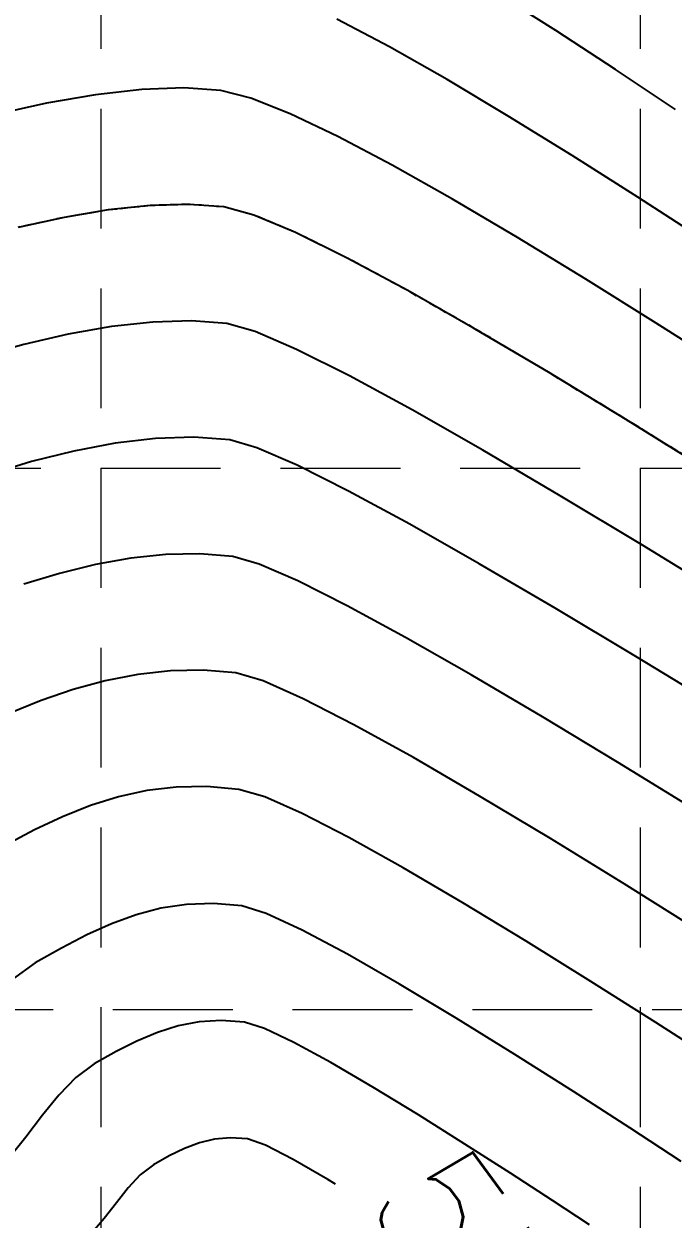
# Model space of a CAD drawing. Header units: inches. Extents: x 2547543 to 2548696, y 7125653 to 7126375.
# Drawn here: x 2548387.02 to 2548408.69, y 7125791.3 to 7125831.21 of the extents above; entities that cross this region are included whole.
import ezdxf

# ---------------------------------------------------------------- set-up
doc = ezdxf.new("R2010")
doc.units = ezdxf.units.IN
doc.header["$MEASUREMENT"] = 0
doc.linetypes.add('DASHED2', pattern=[0.375, 0.25, -0.125])
doc.linetypes.add('HIDDEN', pattern=[0.375, 0.25, -0.125])
for name, color, linetype in [('CONT-MJR', 6, 'Continuous'), ('CONT-MNR', 14, 'Continuous'), ('GRID', 254, 'HIDDEN'), ('V-100YR-LINE', 2, 'DASHED2')]:
    doc.layers.add(name, color=color, linetype=linetype)
doc.styles.add('L80', font='simplex', dxfattribs={"height": 3.2})

msp = doc.modelspace()

# ---------------------------------------------------------------- linework, layer by layer
at = {"layer": 'CONT-MJR', "color": 35, "extrusion": (0.465724471607972, 0.8849297805732812, 0), "elevation": 7492711.449453527}
msp.add_lwpolyline([(1063519.255790711, 565.0000000000005), (1063521.245895699, 565.0000000000005)], dxfattribs=at)
at = {"layer": 'CONT-MJR', "color": 35, "extrusion": (0.4927123988557241, 0.8701922155557575, 0), "elevation": 7456470.072727937}
msp.add_lwpolyline([(1293385.640405287, 565), (1293387.848528929, 565)], dxfattribs=at)
at = {"layer": 'CONT-MJR', "color": 35}
for points, elevation in [([(2548403.186572799, 7125828.135597951), (2548401.140537417, 7125829.354341956)], 565), ([(2548405.3213061, 7125826.816435031), (2548403.186572799, 7125828.135597951)], 565), ([(2548396.160157732, 7125812.613785354), (2548394.86913538, 7125813.175689164)], 570), ([(2548401.943071692, 7125809.474575673), (2548399.752630782, 7125810.724693996)], 570), ([(2548409.425153217, 7125804.964345491), (2548406.834837804, 7125806.555866808)], 570), ([(2548392.87395969, 7125793.846548675), (2548392.374114509, 7125793.656587311)], 575), ([(2548395.079614245, 7125793.770811251), (2548394.482437703, 7125793.982891345)], 575), ([(2548397.163859448, 7125792.626942992), (2548396.008890844, 7125793.293318987)], 575)]:
    msp.add_lwpolyline(points, dxfattribs=dict(at, elevation=elevation))
at = {"layer": 'CONT-MJR', "color": 35, "extrusion": (-0.536086046851713, -0.8441633434181463, 0), "elevation": -7381526.324455341}
msp.add_lwpolyline([(-1668783.380729498, 565), (-1668785.972154231, 565)], dxfattribs=at)
at = {"layer": 'CONT-MJR', "color": 35, "extrusion": (0.5439041504395272, 0.8391473500730705, 0), "elevation": 7365706.945422772}
msp.add_lwpolyline([(1737273.989991284, 565.0000000000009), (1737276.617173236, 565.0000000000009)], dxfattribs=at)
at = {"layer": 'CONT-MJR', "color": 35, "extrusion": (0.1774047546213296, -0.9841379745938807, 0), "elevation": -6560686.933166511}
msp.add_lwpolyline([(3772121.123136146, 570), (3772119.918159625, 570)], dxfattribs=at)
at = {"layer": 'CONT-MJR', "color": 35, "extrusion": (0.1050656498954285, -0.9944652880880515, 0), "elevation": -6818625.735287122}
msp.add_lwpolyline([(3282965.365439833, 570), (3282964.191810783, 570)], dxfattribs=at)
at = {"layer": 'CONT-MJR', "color": 35, "extrusion": (0.02007228501181935, -0.9997985313924024, 0), "elevation": -7073225.822586908}
msp.add_lwpolyline([(2690910.830078697, 570.0000000000009), (2690909.692146359, 570.0000000000009)], dxfattribs=at)
at = {"layer": 'CONT-MJR', "color": 35, "extrusion": (-0.07958931272518317, -0.9968277390301361, 0), "elevation": -7306033.41742469}
msp.add_lwpolyline([(1973171.224551456, 570.0000000000009), (1973170.12348625, 570.0000000000009)], dxfattribs=at)
at = {"layer": 'CONT-MJR', "color": 35, "extrusion": (-0.2786954381493573, -0.9603795357850654, 0), "elevation": -7553711.17439072}
msp.add_lwpolyline([(461494.6562481239, 570), (461493.7397288277, 570)], dxfattribs=at)
at = {"layer": 'CONT-MJR', "color": 35, "extrusion": (0.2392805760074339, -0.9709504652378259, 0), "elevation": -6309031.518087591}
msp.add_lwpolyline([(4179428.551342376, 570.0000000000005), (4179427.321730229, 570.0000000000005)], dxfattribs=at)
at = {"layer": 'CONT-MJR', "color": 35, "extrusion": (0.2927213996844612, -0.9561977735629643, 0), "elevation": -6067718.633144882}
msp.add_lwpolyline([(4522641.045101203, 570), (4522639.799311493, 570)], dxfattribs=at)
at = {"layer": 'CONT-MJR', "color": 35, "extrusion": (-0.4501083446495021, -0.8929739515108406, 0), "elevation": -7510219.424617443}
msp.add_lwpolyline([(-931734.4870701176, 570), (-931736.3307223651, 570)], dxfattribs=at)
at = {"layer": 'CONT-MJR', "color": 35, "extrusion": (-0.4780579740680658, -0.8783282834054341, 0), "elevation": -7477083.924550742}
msp.add_lwpolyline([(-1168219.058480679, 570), (-1168221.274212149, 570)], dxfattribs=at)
at = {"layer": 'CONT-MJR', "color": 35, "extrusion": (-0.5078007128897453, -0.8614745707150424, 0), "elevation": -7432783.981528679}
msp.add_lwpolyline([(-1423104.89936942, 570), (-1423107.661188962, 570)], dxfattribs=at)
at = {"layer": 'CONT-MJR', "color": 35, "extrusion": (0.5166833919959753, 0.8561765427968306, 0), "elevation": 7417667.909250759}
msp.add_lwpolyline([(1499899.748501176, 570), (1499902.683093145, 570)], dxfattribs=at)
at = {"layer": 'CONT-MJR', "color": 35, "extrusion": (0.2365262095140941, -0.9716251088835112, 0), "elevation": -6320838.515203898}
msp.add_lwpolyline([(4161520.034748638, 575), (4161519.511942063, 575)], dxfattribs=at)
at = {"layer": 'CONT-MJR', "color": 35, "extrusion": (0.09079277274670039, -0.9958698069612142, 0), "elevation": -6864987.364359646}
msp.add_lwpolyline([(3184839.151249308, 575), (3184838.617902277, 575)], dxfattribs=at)
at = {"layer": 'CONT-MJR', "color": 35, "extrusion": (-0.06264670787244939, -0.9980357658885497, 0), "elevation": -7271445.77996402}
msp.add_lwpolyline([(2096981.305060415, 575), (2096980.734578042, 575)], dxfattribs=at)
at = {"layer": 'CONT-MJR', "color": 35, "extrusion": (-0.4570289970039355, -0.8894517951511351, 0), "elevation": -7502740.508530711}
msp.add_lwpolyline([(-990018.7568389978, 575.0000000000009), (-990019.801613546, 575.0000000000009)], dxfattribs=at)
at = {"layer": 'CONT-MJR', "color": 35, "extrusion": (0.4882177481099859, -0.872721851697558, 0), "elevation": -4974665.480156475}
msp.add_lwpolyline([(5702976.081087105, 575), (5702975.475249469, 575)], dxfattribs=at)
at = {"layer": 'CONT-MJR', "color": 35, "extrusion": (0.4386154872439053, -0.8986748323780921, 0), "elevation": -5286007.057033588}
msp.add_lwpolyline([(5415659.546324538, 575.0000000000009), (5415658.982423399, 575.0000000000009)], dxfattribs=at)
at = {"layer": 'CONT-MJR', "color": 35, "extrusion": (-0.6050013105634499, 0.7962244747660727, 0), "elevation": 4131950.779369568}
msp.add_lwpolyline([(-6340205.727547381, 575.0000000000009), (-6340205.175089147, 575.0000000000009)], dxfattribs=at)
at = {"layer": 'CONT-MJR', "color": 35, "extrusion": (0.7337587826457308, -0.6794100741748352, 0), "elevation": -2971431.197126564}
msp.add_lwpolyline([(6960015.484616603, 575), (6960014.891728698, 575)], dxfattribs=at)
at = {"layer": 'CONT-MJR', "color": 35, "extrusion": (0.5214604370341976, 0.8532754611543121, 0), "elevation": 7409152.288647635}
msp.add_lwpolyline([(1541333.874199669, 575.0000000000005), (1541334.172264243, 575.0000000000005)], dxfattribs=at)
at = {"layer": 'CONT-MJR', "color": 35, "extrusion": (0.7872842344371113, -0.6165902482254904, 0), "elevation": -2387386.40967757}
msp.add_lwpolyline([(7181336.698918185, 575.0000000000009), (7181336.064419163, 575.0000000000009)], dxfattribs=at)
at = {"layer": 'CONT-MJR', "color": 35, "extrusion": (0.7932213224448392, -0.6089334393994636, 0), "elevation": -2317695.567459267}
msp.add_lwpolyline([(7204129.981879847, 575.0000000000005), (7204129.316591287, 575.0000000000005)], dxfattribs=at)
at = {"layer": 'CONT-MJR', "color": 35, "extrusion": (0.7599004659946771, -0.6500394463269692, 0), "elevation": -2695522.9220565}
msp.add_lwpolyline([(7071445.971670741, 575), (7071445.28788818, 575)], dxfattribs=at)
at = {"layer": 'CONT-MNR', "color": 35}
for points, elevation in [([(2548404.766825682, 7125830.992295661), (2548402.801571433, 7125832.232247472)], 564), ([(2548406.766040802, 7125829.691408375), (2548404.766825682, 7125830.992295661)], 564), ([(2548392.352873718, 7125829.073379289), (2548390.948040863, 7125829.02086456)], 566), ([(2548393.594122046, 7125828.989700964), (2548392.352873718, 7125829.073379289)], 566), ([(2548394.593829431, 7125828.733255735), (2548393.594122046, 7125828.989700964)], 566), ([(2548387.771873836, 7125828.563213842), (2548386.062665796, 7125828.186056808)], 566), ([(2548389.410686547, 7125828.846146252), (2548387.771873836, 7125828.563213842)], 566), ([(2548395.906542446, 7125828.210595134), (2548394.593829431, 7125828.733255735)], 566), ([(2548397.492367758, 7125827.45278277), (2548395.906542446, 7125828.210595134)], 566), ([(2548389.833673558, 7125824.99756122), (2548388.356284467, 7125824.751100574)], 567), ([(2548392.526523235, 7125825.183976213), (2548391.231946487, 7125825.145832285)], 567), ([(2548393.692823786, 7125825.100055451), (2548392.526523235, 7125825.183976213)], 567), ([(2548397.811494831, 7125823.392394675), (2548396.083540494, 7125824.244780792)], 567), ([(2548405.768925248, 7125822.69128778), (2548403.48958411, 7125824.079071145)], 566), ([(2548399.827572411, 7125822.306055048), (2548397.811494831, 7125823.392394675)], 567), ([(2548402.081567672, 7125821.022671168), (2548399.827572411, 7125822.306055048)], 567), ([(2548392.607225336, 7125821.296085618), (2548391.314296909, 7125821.255966937)], 568), ([(2548391.314296909, 7125821.255966937), (2548389.936002605, 7125821.102675252)], 568), ([(2548396.118826773, 7125820.340432866), (2548394.736849796, 7125820.938292701)], 568), ([(2548404.523275053, 7125819.579152295), (2548402.081567672, 7125821.022671168)], 567), ([(2548388.495604782, 7125820.848831922), (2548387.016365803, 7125820.507058303)], 568), ([(2548399.974100728, 7125818.320525232), (2548397.882796926, 7125819.455090392)], 568), ([(2548402.338078646, 7125816.974997345), (2548399.974100728, 7125818.320525232)], 568), ([(2548409.769003935, 7125816.359346612), (2548407.102488995, 7125818.01240769)], 567), ([(2548392.690748305, 7125817.408484054), (2548391.408893078, 7125817.36686508)], 569), ([(2548396.132881015, 7125816.474811547), (2548394.793411743, 7125817.057598188)], 569), ([(2548404.920071153, 7125815.456766687), (2548402.338078646, 7125816.974997345)], 568), ([(2548410.248168782, 7125808.381779846), (2548407.447306446, 7125810.088895173)], 569), ([(2548396.338390373, 7125808.679170813), (2548395.001715814, 7125809.27180867)], 571), ([(2548398.031703591, 7125807.810040466), (2548396.338390373, 7125808.679170813)], 571), ([(2548394.186332484, 7125805.651827885), (2548393.117277508, 7125805.744816722)], 572), ([(2548391.120989209, 7125805.613923), (2548390.170232654, 7125805.405073597)], 572), ([(2548397.862047099, 7125804.042282342), (2548396.302291836, 7125804.845815097)], 572), ([(2548407.052326445, 7125802.498207007), (2548404.591966895, 7125804.008500902)], 571), ([(2548401.66351388, 7125801.865431134), (2548399.670560774, 7125803.03340322)], 572), ([(2548409.539570501, 7125800.943823828), (2548407.052326445, 7125802.498207007)], 571), ([(2548393.339722815, 7125801.839008357), (2548392.44617905, 7125801.809293351)], 573), ([(2548394.285034223, 7125801.762182371), (2548393.339722815, 7125801.839008357)], 573), ([(2548391.590487656, 7125801.681296114), (2548390.758733364, 7125801.46327541)], 573), ([(2548396.30573632, 7125800.952988377), (2548395.103398052, 7125801.509698708)], 573), ([(2548387.3927818, 7125799.856133169), (2548386.628784841, 7125799.305519401)], 573), ([(2548393.60047567, 7125797.929989694), (2548392.864553274, 7125797.887249649)], 574), ([(2548403.40301831, 7125796.800891321), (2548401.440690021, 7125798.01600285)], 573), ([(2548390.789582797, 7125797.247628171), (2548390.091781319, 7125796.893872546)], 574), ([(2548390.091781319, 7125796.893872546), (2548389.365702401, 7125796.48480201)], 574), ([(2548398.667359415, 7125795.704668423), (2548397.256246947, 7125796.5271999)], 574)]:
    msp.add_lwpolyline(points, dxfattribs=dict(at, elevation=elevation))
at = {"layer": 'CONT-MNR', "color": 35, "extrusion": (-0.553925052642383, -0.8325665355124077, 0), "elevation": -7344353.690860676}
msp.add_lwpolyline([(-1825454.988490421, 564), (-1825457.39465507, 564)], dxfattribs=at)
at = {"layer": 'CONT-MNR', "color": 35, "extrusion": (0.1129217820483574, -0.9936038803965207, 0), "elevation": -6792482.518964493}
msp.add_lwpolyline([(3336752.446348699, 566), (3336750.899097982, 566)], dxfattribs=at)
at = {"layer": 'CONT-MNR', "color": 35, "extrusion": (0.4674614223178729, 0.8840134719813673, 0), "elevation": 7490604.98368817}
msp.add_lwpolyline([(1078229.663341917, 566.0000000000005), (1078231.721052947, 566.0000000000005)], dxfattribs=at)
at = {"layer": 'CONT-MNR', "color": 35, "extrusion": (0.4912364890827418, 0.8710262405884576, 0), "elevation": 7458648.589957729}
msp.add_lwpolyline([(1280741.005112759, 566.0000000000009), (1280743.315456354, 566.0000000000009)], dxfattribs=at)
at = {"layer": 'CONT-MNR', "color": 35, "extrusion": (-0.5078723056236052, -0.8614323659931541, 0), "elevation": -7432679.051999569}
msp.add_lwpolyline([(-1423731.456968416, 566), (-1423733.971155566, 566)], dxfattribs=at)
at = {"layer": 'CONT-MNR', "color": 35, "extrusion": (0.1054475355955578, -0.9944248675675924, 0), "elevation": -6817376.151812008}
msp.add_lwpolyline([(3285584.31405167, 567.0000000000009), (3285582.90793948, 567.0000000000009)], dxfattribs=at)
at = {"layer": 'CONT-MNR', "color": 35, "extrusion": (-0.2637688455608522, -0.9645859195071715, 0), "elevation": -7545657.418774959}
msp.add_lwpolyline([(578575.0509940546, 567.0000000000009), (578574.0131485381, 567.0000000000009)], dxfattribs=at)
at = {"layer": 'CONT-MNR', "color": 35, "extrusion": (0.2122380424305294, -0.9772179968386056, 0), "elevation": -6422619.233002888}
msp.add_lwpolyline([(4002702.060571734, 567), (4002700.492932535, 567)], dxfattribs=at)
at = {"layer": 'CONT-MNR', "color": 35, "extrusion": (-0.3860362038539289, -0.922483630919296, 0), "elevation": -7557229.372624326}
msp.add_lwpolyline([(-399972.4686205187, 567), (-399973.9750163942, 567)], dxfattribs=at)
at = {"layer": 'CONT-MNR', "color": 35, "extrusion": (-0.5292208943988319, -0.848484086433977, 0), "elevation": -7394816.73662958}
msp.add_lwpolyline([(-1608849.744135744, 566), (-1608852.517301195, 566)], dxfattribs=at)
at = {"layer": 'CONT-MNR', "color": 35, "extrusion": (-0.07215431149241096, -0.9973934806950846, 0), "elevation": -7291125.219300687}
msp.add_lwpolyline([(2027592.63065624, 568), (2027591.443261082, 568)], dxfattribs=at)
at = {"layer": 'CONT-MNR', "color": 35, "extrusion": (0.1735568884367289, -0.9848238454039184, 0), "elevation": -6575387.912180949}
msp.add_lwpolyline([(3746450.514499828, 568.0000000000009), (3746449.051905448, 568.0000000000009)], dxfattribs=at)
at = {"layer": 'CONT-MNR', "color": 35, "extrusion": (-0.2766233747688178, -0.9609784121048247, 0), "elevation": -7552705.642574318}
msp.add_lwpolyline([(477783.691685379, 568.0000000000009), (477782.7079751741, 568.0000000000009)], dxfattribs=at)
at = {"layer": 'CONT-MNR', "color": 35, "extrusion": (-0.5362594884312781, -0.8440531743127468, 0), "elevation": -7381180.05919503}
msp.add_lwpolyline([(-1670294.451602475, 566.0000000000009), (-1670297.279314173, 566.0000000000009)], dxfattribs=at)
at = {"layer": 'CONT-MNR', "color": 35, "extrusion": (0.2687535931889446, -0.9632089628673683, 0), "elevation": -6178766.012698291}
msp.add_lwpolyline([(4369719.080709758, 568), (4369717.528795444, 568)], dxfattribs=at)
at = {"layer": 'CONT-MNR', "color": 35, "extrusion": (-0.4485739441300265, -0.8937457225898382, 0), "elevation": -7511815.54743332}
msp.add_lwpolyline([(-918837.2309216214, 568.0000000000009), (-918839.2046039663, 568.0000000000009)], dxfattribs=at)
at = {"layer": 'CONT-MNR', "color": 35, "extrusion": (-0.5191701897032602, -0.8546708805870719, 0), "elevation": -7413286.154408046}
msp.add_lwpolyline([(-1521462.946913993, 567), (-1521465.964700137, 567)], dxfattribs=at)
at = {"layer": 'CONT-MNR', "color": 35, "extrusion": (0.1166155617772063, -0.9931771295954145, 0), "elevation": -6780016.742667943}
msp.add_lwpolyline([(3361985.259928786, 569.0000000000009), (3361983.906681444, 569.0000000000009)], dxfattribs=at)
at = {"layer": 'CONT-MNR', "color": 35, "extrusion": (-0.07293666477923717, -0.9973365745478711, 0), "elevation": -7292709.588442042}
msp.add_lwpolyline([(2021873.083875307, 569), (2021871.881193093, 569)], dxfattribs=at)
at = {"layer": 'CONT-MNR', "color": 35, "extrusion": (-0.2797427638009127, -0.9600749898320584, 0), "elevation": -7554213.74188355}
msp.add_lwpolyline([(453254.3473406455, 569.0000000000009), (453253.4065969666, 569.0000000000009)], dxfattribs=at)
at = {"layer": 'CONT-MNR', "color": 35, "extrusion": (0.2417747192051068, -0.9703324096170816, 0), "elevation": -6298275.172567928}
msp.add_lwpolyline([(4195626.519218551, 569), (4195625.068498252, 569)], dxfattribs=at)
at = {"layer": 'CONT-MNR', "color": 35, "extrusion": (0.1849637211737905, -0.9827453494418299, 0), "elevation": -6531504.01376944}
msp.add_lwpolyline([(3822436.152214489, 569), (3822434.741924215, 569)], dxfattribs=at)
at = {"layer": 'CONT-MNR', "color": 35, "extrusion": (0.2902983086825449, -0.9569362005776842, 0), "elevation": -6079159.346072752}
msp.add_lwpolyline([(4507256.539165799, 569), (4507255.066561406, 569)], dxfattribs=at)
at = {"layer": 'CONT-MNR', "color": 35, "extrusion": (-0.4489910424143844, -0.8935362577039863, 0), "elevation": -7511382.422175553}
msp.add_lwpolyline([(-922341.4976477455, 569), (-922343.4233574173, 569)], dxfattribs=at)
at = {"layer": 'CONT-MNR', "color": 35, "extrusion": (-0.4762747066694495, -0.8792965391646493, 0), "elevation": -7479442.444948507}
msp.add_lwpolyline([(-1153045.998632893, 569.0000000000005), (-1153048.326460662, 569.0000000000005)], dxfattribs=at)
at = {"layer": 'CONT-MNR', "color": 35, "extrusion": (-0.5157492051498765, -0.856739608858649, 0), "elevation": -7419306.159155942}
msp.add_lwpolyline([(-1491811.01902388, 568.0000000000009), (-1491814.223436908, 568.0000000000009)], dxfattribs=at)
at = {"layer": 'CONT-MNR', "color": 35, "extrusion": (0.4934272650924839, 0.8697870624833137, 0), "elevation": 7455391.25628824}
msp.add_lwpolyline([(1299503.232649356, 569.0000000000009), (1299505.897609366, 569.0000000000009)], dxfattribs=at)
at = {"layer": 'CONT-MNR', "color": 35, "extrusion": (0.522476079278614, 0.852653943039993, 0), "elevation": 7407335.282860429}
msp.add_lwpolyline([(1550154.066392739, 568), (1550157.413639436, 568)], dxfattribs=at)
at = {"layer": 'CONT-MNR', "color": 35, "extrusion": (-0.5052185739357218, -0.8629914209019437, 0), "elevation": -7437015.781510343}
msp.add_lwpolyline([(-1400840.988495161, 569), (-1400843.924772233, 569)], dxfattribs=at)
at = {"layer": 'CONT-MNR', "color": 35, "extrusion": (-0.5138418060847939, -0.8578849563429336, 0), "elevation": -7422603.562383756}
msp.add_lwpolyline([(-1475298.714218644, 569), (-1475301.855611247, 569)], dxfattribs=at)
at = {"layer": 'CONT-MNR', "color": 35, "extrusion": (0.1923995859317424, -0.9813166661854339, 0), "elevation": -6502366.274873864}
msp.add_lwpolyline([(3871781.176902052, 571.0000000000009), (3871780.071730797, 571.0000000000009)], dxfattribs=at)
at = {"layer": 'CONT-MNR', "color": 35, "extrusion": (0.1104734318452275, -0.9938790775825488, 0), "elevation": -6800663.484046339}
msp.add_lwpolyline([(3320006.039944128, 571.0000000000009), (3320004.944452448, 571.0000000000009)], dxfattribs=at)
at = {"layer": 'CONT-MNR', "color": 35, "extrusion": (0.01843772994516382, -0.9998300106090381, 0), "elevation": -7077611.737647758}
msp.add_lwpolyline([(2679343.551201337, 571), (2679342.460309516, 571)], dxfattribs=at)
at = {"layer": 'CONT-MNR', "color": 35, "extrusion": (-0.08235195315044332, -0.9966033091517945, 0), "elevation": -7311470.599931254}
msp.add_lwpolyline([(1952913.647237268, 571.0000000000009), (1952912.553237965, 571.0000000000009)], dxfattribs=at)
at = {"layer": 'CONT-MNR', "color": 35, "extrusion": (-0.2829544444097358, -0.9591333496385045, 0), "elevation": -7555681.007602008}
msp.add_lwpolyline([(427971.2307233445, 571), (427970.2776910367, 571)], dxfattribs=at)
at = {"layer": 'CONT-MNR', "color": 35, "extrusion": (0.3254819840780813, -0.9455482420482816, 0), "elevation": -5908341.561135933}
msp.add_lwpolyline([(4728946.859082084, 571), (4728945.728556072, 571)], dxfattribs=at)
at = {"layer": 'CONT-MNR', "color": 35, "extrusion": (-0.2639265603060062, 0.9645427780897228, 0), "elevation": 6200560.140305076}
msp.add_lwpolyline([(-4338721.245128406, 571.0000000000009), (-4338720.127586978, 571.0000000000009)], dxfattribs=at)
at = {"layer": 'CONT-MNR', "color": 35, "extrusion": (-0.3778832895435691, 0.9258532386311188, 0), "elevation": 5634459.899753867}
msp.add_lwpolyline([(-5052156.900249695, 571.0000000000009), (-5052155.757872008, 571.0000000000009)], dxfattribs=at)
at = {"layer": 'CONT-MNR', "color": 35, "extrusion": (-0.4846047028464001, -0.87473326333183, 0), "elevation": -7468146.790440213}
msp.add_lwpolyline([(-1224029.181663536, 571.0000000000009), (-1224031.449784724, 571.0000000000009)], dxfattribs=at)
at = {"layer": 'CONT-MNR', "color": 35, "extrusion": (-0.5021883209817652, -0.8647582843023335, 0), "elevation": -7441877.110663066}
msp.add_lwpolyline([(-1374744.328321692, 571.0000000000005), (-1374746.882489815, 571.0000000000005)], dxfattribs=at)
at = {"layer": 'CONT-MNR', "color": 35, "extrusion": (0.1174860287878345, -0.9930745354904958, 0), "elevation": -6777055.747438951}
msp.add_lwpolyline([(3367925.917469401, 572), (3367924.932218332, 572)], dxfattribs=at)
at = {"layer": 'CONT-MNR', "color": 35, "extrusion": (0.01487316914395021, -0.9998893883023339, 0), "elevation": -7087114.865467506}
msp.add_lwpolyline([(2654094.549318077, 572.0000000000005), (2654093.531344924, 572.0000000000005)], dxfattribs=at)
at = {"layer": 'CONT-MNR', "color": 35, "extrusion": (0.3004021996714764, -0.9538126222862321, 0), "elevation": -6031141.126555597}
msp.add_lwpolyline([(4571294.328993069, 572), (4571293.348877102, 572)], dxfattribs=at)
at = {"layer": 'CONT-MNR', "color": 35, "extrusion": (-0.2805488240565605, -0.9598397560637303, 0), "elevation": -7554580.550816185}
msp.add_lwpolyline([(446914.5637404141, 572.0000000000009), (446913.6580876941, 572.0000000000009)], dxfattribs=at)
at = {"layer": 'CONT-MNR', "color": 35, "extrusion": (-0.4048236186419741, -0.9143947931772236, 0), "elevation": -7547449.86103796}
msp.add_lwpolyline([(-554453.7936516367, 572), (-554455.157042894, 572)], dxfattribs=at)
at = {"layer": 'CONT-MNR', "color": 35, "extrusion": (-0.5142851705794184, -0.8576192414598093, 0), "elevation": -7421833.31884688}
msp.add_lwpolyline([(-1479134.516932046, 571), (-1479137.277509348, 571)], dxfattribs=at)
at = {"layer": 'CONT-MNR', "color": 35, "extrusion": (0.3715733154471771, -0.9284036144089447, 0), "elevation": -5668709.783054031}
msp.add_lwpolyline([(5013692.807245561, 572.0000000000005), (5013691.804773139, 572.0000000000005)], dxfattribs=at)
at = {"layer": 'CONT-MNR', "color": 35, "extrusion": (0.4269640179031589, -0.904268614636155, 0), "elevation": -5355571.468990571}
msp.add_lwpolyline([(5346889.783628983, 572), (5346888.74598081, 572)], dxfattribs=at)
at = {"layer": 'CONT-MNR', "color": 35, "extrusion": (0.4672075966912017, -0.8841476469425407, 0), "elevation": -5109637.163216437}
msp.add_lwpolyline([(5582380.592689786, 572), (5582379.509513294, 572)], dxfattribs=at)
at = {"layer": 'CONT-MNR', "color": 35, "extrusion": (0.4871732686479598, 0.8733053339553487, 0), "elevation": 7464513.995114711}
msp.add_lwpolyline([(1245969.730173816, 572.0000000000005), (1245971.801057396, 572.0000000000005)], dxfattribs=at)
at = {"layer": 'CONT-MNR', "color": 35, "extrusion": (0.1479375014512541, -0.9889967116549783, 0), "elevation": -6670391.746091241}
msp.add_lwpolyline([(3574525.06478115, 573), (3574524.199569585, 573)], dxfattribs=at)
at = {"layer": 'CONT-MNR', "color": 35, "extrusion": (0.2948104596229892, 0.9555557508051962, 0), "elevation": 7560394.143422709}
msp.add_lwpolyline([(-334372.7781193438, 573.0000000000009), (-334371.9216922573, 573.0000000000009)], dxfattribs=at)
at = {"layer": 'CONT-MNR', "color": 35, "extrusion": (-0.5183493717307452, -0.8551689475339606, 0), "elevation": -7414726.882796283}
msp.add_lwpolyline([(-1514338.480600244, 572.0000000000009), (-1514340.951543042, 572.0000000000009)], dxfattribs=at)
at = {"layer": 'CONT-MNR', "color": 35, "extrusion": (-0.3427259463862178, 0.9394354292199499, 0), "elevation": 5820830.721639501}
msp.add_lwpolyline([(-4836245.616512192, 573.0000000000009), (-4836244.741803368, 573.0000000000009)], dxfattribs=at)
at = {"layer": 'CONT-MNR', "color": 35, "extrusion": (0.4119790612334324, -0.911193312697816, 0), "elevation": -5443099.073884048}
msp.add_lwpolyline([(5257756.742612343, 573.0000000000009), (5257755.836519321, 573.0000000000009)], dxfattribs=at)
at = {"layer": 'CONT-MNR', "color": 35, "extrusion": (-0.4707861524994895, -0.882247356819349, 0), "elevation": -7486468.747816309}
msp.add_lwpolyline([(-1106410.799181042, 573.0000000000009), (-1106412.509270532, 573.0000000000009)], dxfattribs=at)
at = {"layer": 'CONT-MNR', "color": 35, "extrusion": (-0.4613134328555119, 0.8872372380976034, 0), "elevation": 5146669.68310956}
msp.add_lwpolyline([(-5548253.341145422, 573), (-5548252.390515111, 573)], dxfattribs=at)
at = {"layer": 'CONT-MNR', "color": 35, "extrusion": (-0.5277019525646784, -0.8494296022975806, 0), "elevation": -7397663.605473586}
msp.add_lwpolyline([(-1595606.722318823, 572), (-1595609.275649917, 572)], dxfattribs=at)
at = {"layer": 'CONT-MNR', "color": 35, "extrusion": (-0.4927143055966472, 0.8701911359353265, 0), "elevation": 4945180.946630574}
msp.add_lwpolyline([(-5728568.653771868, 573.0000000000009), (-5728567.648063401, 573.0000000000009)], dxfattribs=at)
at = {"layer": 'CONT-MNR', "color": 35, "extrusion": (-0.4979237559005509, -0.8672208100073987, 0), "elevation": -7448549.987518158}
msp.add_lwpolyline([(-1338079.553020716, 573.0000000000009), (-1338081.556564457, 573.0000000000009)], dxfattribs=at)
at = {"layer": 'CONT-MNR', "color": 35, "extrusion": (-0.5148484442419744, -0.8572812137575503, 0), "elevation": -7420853.28919333}
msp.add_lwpolyline([(-1484009.342305384, 573), (-1484011.54545286, 573)], dxfattribs=at)
at = {"layer": 'CONT-MNR', "color": 35, "extrusion": (-0.5349136637930753, -0.8449067240160116, 0), "elevation": -7383812.85063614}
msp.add_lwpolyline([(-1658519.501674213, 572), (-1658522.058592549, 572)], dxfattribs=at)
at = {"layer": 'CONT-MNR', "color": 35, "extrusion": (0.3003392079694178, -0.9538324591647649, 0), "elevation": -6031435.111349693}
msp.add_lwpolyline([(4570895.615069741, 574), (4570894.895220259, 574)], dxfattribs=at)
at = {"layer": 'CONT-MNR', "color": 35, "extrusion": (0.1870013689580887, -0.9823596530842464, 0), "elevation": -6523543.386152536}
msp.add_lwpolyline([(3835972.290179264, 574.0000000000009), (3835971.57383514, 574.0000000000009)], dxfattribs=at)
at = {"layer": 'CONT-MNR', "color": 35, "extrusion": (-0.07315435134108024, -0.9973206309306281, 0), "elevation": -7293131.368226047}
msp.add_lwpolyline([(2020283.173494538, 574.0000000000009), (2020282.388129962, 574.0000000000009)], dxfattribs=at)
at = {"layer": 'CONT-MNR', "color": 35, "extrusion": (-0.3032838918712329, -0.9529002471043013, 0), "elevation": -7563061.520277913}
msp.add_lwpolyline([(267226.617952629, 574.0000000000009), (267225.9265104835, 574.0000000000009)], dxfattribs=at)
at = {"layer": 'CONT-MNR', "color": 35, "extrusion": (-0.5407097229592485, -0.8412092459651955, 0), "elevation": -7372236.093580032}
msp.add_lwpolyline([(-1709241.249196146, 572), (-1709243.730767766, 572)], dxfattribs=at)
at = {"layer": 'CONT-MNR', "color": 35, "extrusion": (0.3894194466791532, -0.9210605270817452, 0), "elevation": -5570897.637576471}
msp.add_lwpolyline([(5122146.928507366, 574.0000000000009), (5122146.185182593, 574.0000000000009)], dxfattribs=at)
at = {"layer": 'CONT-MNR', "color": 35, "extrusion": (-0.4286755736663161, -0.9034584951960188, 0), "elevation": -7530297.140354765}
msp.add_lwpolyline([(-752285.1642627274, 574), (-752286.2505826363, 574)], dxfattribs=at)
at = {"layer": 'CONT-MNR', "color": 35, "extrusion": (-0.4776707617905734, -0.8785389253359314, 0), "elevation": -7477584.481905197}
msp.add_lwpolyline([(-1164918.46867997, 574), (-1164919.871225272, 574)], dxfattribs=at)
at = {"layer": 'CONT-MNR', "color": 35, "extrusion": (-0.5349898360994165, -0.8448584942286604, 0), "elevation": -7383659.874276409}
msp.add_lwpolyline([(-1659186.282864566, 573), (-1659188.600825352, 573)], dxfattribs=at)
at = {"layer": 'CONT-MNR', "color": 35, "extrusion": (-0.5941610090349164, 0.8043461290654726, 0), "elevation": 4217453.222119259}
msp.add_lwpolyline([(-6283657.551241765, 574), (-6283656.78238753, 574)], dxfattribs=at)
at = {"layer": 'CONT-MNR', "color": 35, "extrusion": (0.7170260011917231, -0.6970464214204153, 0), "elevation": -3139749.628132084}
msp.add_lwpolyline([(6885726.287927326, 574), (6885725.471288667, 574)], dxfattribs=at)
at = {"layer": 'CONT-MNR', "color": 35, "extrusion": (0.7769693434787456, -0.6295384335322245, 0), "elevation": -2505942.610874352}
msp.add_lwpolyline([(7140832.908303713, 574), (7140832.038953176, 574)], dxfattribs=at)
at = {"layer": 'CONT-MNR', "color": 35, "extrusion": (-0.5196514823133274, -0.8543783336026035, 0), "elevation": -7412404.604765825}
msp.add_lwpolyline([(-1525631.916842517, 574), (-1525633.693819255, 574)], dxfattribs=at)
at = {"layer": 'CONT-MNR', "color": 35, "extrusion": (-0.5416156505420923, -0.8406262469658358, 0), "elevation": -7370387.006567881}
msp.add_lwpolyline([(-1717183.73102629, 573), (-1717185.963622123, 573)], dxfattribs=at)
at = {"layer": 'CONT-MNR', "color": 35, "extrusion": (0.795943859052851, -0.6053704429818615, 0), "elevation": -2285372.049493844}
msp.add_lwpolyline([(7214451.13455821, 574), (7214450.221747724, 574)], dxfattribs=at)
at = {"layer": 'CONT-MNR', "color": 35, "extrusion": (-0.5306494581122501, -0.8475913830408939, 0), "elevation": -7392069.431439391}
msp.add_lwpolyline([(-1621295.268643368, 574), (-1621297.101465816, 574)], dxfattribs=at)
at = {"layer": 'CONT-MNR', "color": 35, "extrusion": (-0.5470526875014465, -0.8370981764986978, 0), "elevation": -7359102.486302394}
msp.add_lwpolyline([(-1764915.846724578, 573.0000000000005), (-1764917.898595824, 573.0000000000005)], dxfattribs=at)
at = {"layer": 'CONT-MNR', "color": 35, "extrusion": (0.7839227040860323, -0.6208584331540027, 0), "elevation": -2426370.833542671}
msp.add_lwpolyline([(7168259.341347588, 574), (7168258.398891524, 574)], dxfattribs=at)
at = {"layer": 'CONT-MNR', "color": 35, "extrusion": (-0.5387487793129572, -0.8424664698305795, 0), "elevation": -7376190.680848389}
msp.add_lwpolyline([(-1692067.898659829, 574), (-1692069.699247495, 574)], dxfattribs=at)
at = {"layer": 'CONT-MNR', "color": 35, "extrusion": (-0.5451048283349348, -0.838367894259997, 0), "elevation": -7363182.856421869}
msp.add_lwpolyline([(-1747802.930468587, 574.0000000000009), (-1747804.610591475, 574.0000000000009)], dxfattribs=at)
at = {"layer": 'CONT-MNR', "color": 35, "extrusion": (-0.5504645258906607, -0.8348585543287977, 0), "elevation": -7351834.708537477}
msp.add_lwpolyline([(-1794936.766926468, 574), (-1794938.238269808, 574)], dxfattribs=at)
at = {"layer": 'GRID', "color": 252, "linetype": 'HIDDEN', "lineweight": 0, "ltscale": 16}
for p, q in [((2548389.58331359, 7126356.376313465), (2548389.58331359, 7125726.296813901)), ((2548407.58331359, 7126356.376313465), (2548407.58331359, 7125726.296813901)), ((2547561.583313602, 7125816.376313472), (2548677.583313586, 7125816.376313472)), ((2547561.986892405, 7125798.2968139), (2548677.986892388, 7125798.2968139))]:
    msp.add_line(p, q, dxfattribs=at)
at = {"layer": 'V-100YR-LINE', "color": 5}
for p, q in [((2548389.833673558, 7125824.99756122, 567), (2548388.356284467, 7125824.751100574, 567)), ((2548391.231946487, 7125825.145832285, 567), (2548389.833673558, 7125824.99756122, 567)), ((2548392.526523235, 7125825.183976213, 567), (2548391.231946487, 7125825.145832285, 567)), ((2548393.692823786, 7125825.100055451, 567), (2548392.526523235, 7125825.183976213, 567)), ((2548394.693914958, 7125824.826304137, 567), (2548393.692823786, 7125825.100055451, 567)), ((2548388.356284467, 7125824.751100574, 567), (2548386.82435923, 7125824.418387899, 567)), ((2548396.083540494, 7125824.244780792, 567), (2548394.693914958, 7125824.826304137, 567)), ((2548397.811494831, 7125823.392394675, 567), (2548396.083540494, 7125824.244780792, 567)), ((2548399.827572411, 7125822.306055048, 567), (2548397.811494831, 7125823.392394675, 567)), ((2548402.081567672, 7125821.022671168, 567), (2548399.827572411, 7125822.306055048, 567)), ((2548404.523275053, 7125819.579152295, 567), (2548402.081567672, 7125821.022671168, 567)), ((2548407.102488995, 7125818.01240769, 567), (2548404.523275053, 7125819.579152295, 567)), ((2548409.769003935, 7125816.359346612, 567), (2548407.102488995, 7125818.01240769, 567))]:
    msp.add_line(p, q, dxfattribs=at)

# ---------------------------------------------------------------- texts
at = {"layer": 'CONT-MJR', "color": 35, "insert": (2548401.490084596, 7125794.217449956, 575), "char_height": 4, "width": 15.04761904761904, "attachment_point": 1, "rotation": 306.25332344785636, "style": 'L80'}
msp.add_mtext('\\Fsimplex.shx;\\W1.0000000000;\\T1.0000000000;\\o\\l575', dxfattribs=at)

doc.saveas('drawing.dxf')
